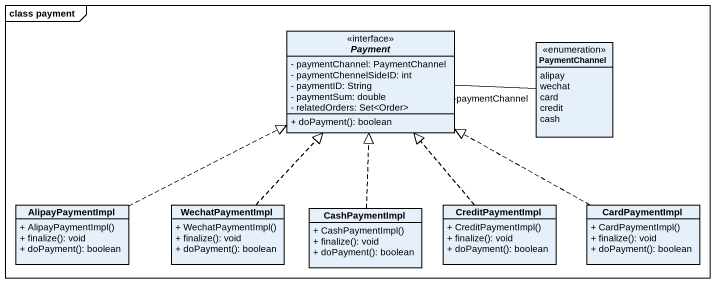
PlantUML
@startuml
mainframe class payment
hide circle
hide empty members
skinparam classAttributeIconSize 0
interface Payment <<interface>> {
  - paymentChannel: PaymentChannel
  - paymentChennelSideID: int
  - paymentID: String
  - paymentSum: double
  - relatedOrders: Set<Order>
  + doPayment(): boolean
}
enum PaymentChannel {
  alipay
  wechat
  card
  credit
  cash
}
class AlipayPaymentImpl {
  + AlipayPaymentImpl()
  + finalize(): void
  + doPayment(): boolean
}
class WechatPaymentImpl {
  + WechatPaymentImpl()
  + finalize(): void
  + doPayment(): boolean
}
class CashPaymentImpl {
  + CashPaymentImpl()
  + finalize(): void
  + doPayment(): boolean
}
class CreditPaymentImpl {
  + CreditPaymentImpl()
  + finalize(): void
  + doPayment(): boolean
}
class CardPaymentImpl {
  + CardPaymentImpl()
  + finalize(): void
  + doPayment(): boolean
}
Payment -right- "-paymentChannel" PaymentChannel
AlipayPaymentImpl .right.|> Payment
WechatPaymentImpl .up.|> Payment
CashPaymentImpl .up.|> Payment
CreditPaymentImpl .up.|> Payment
CardPaymentImpl .left.|> Payment
@enduml
